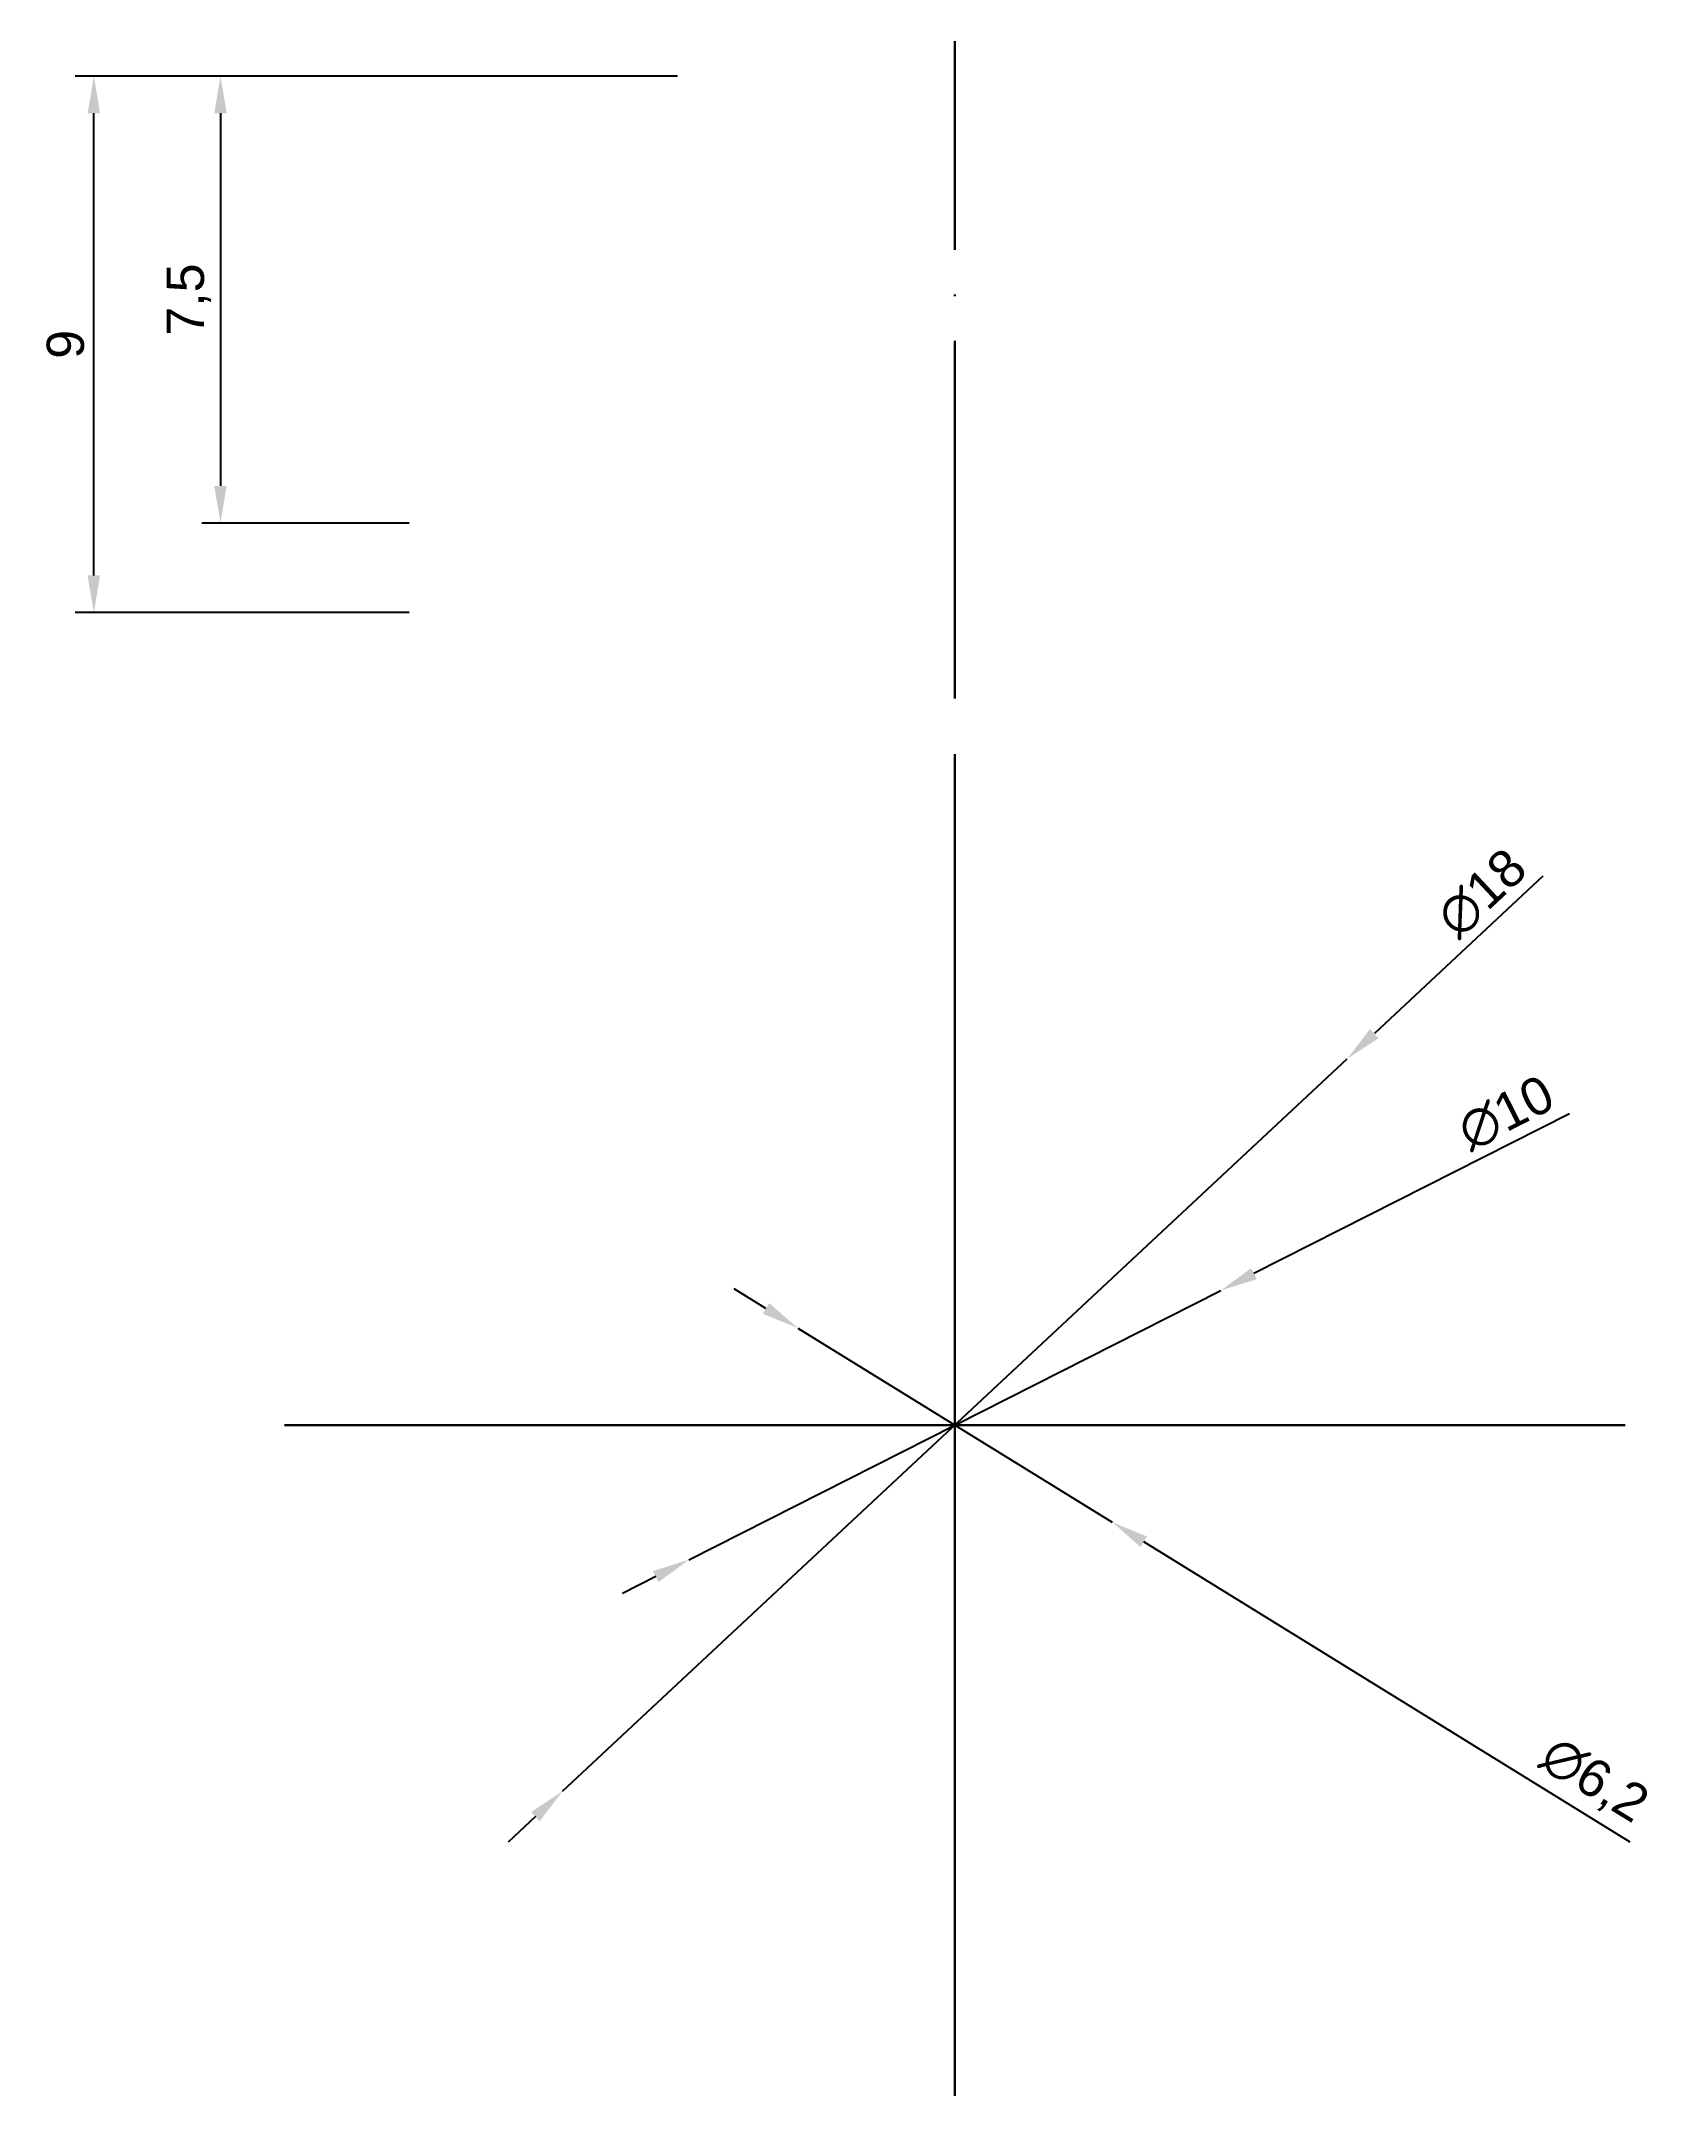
# Paper-space layout 'Лист1' of a CAD drawing. Header units: millimetres. Extents: x 16 to 124, y 25 to 163.
import ezdxf

# ---------------------------------------------------------------- set-up
doc = ezdxf.new("R2010")
doc.units = ezdxf.units.MM
doc.linetypes.add('ACAD_ISO04W100', pattern=[30, 24, -3, 0, -3])
doc.layers.add('AXIS', color=7, linetype='Continuous', lineweight=30)
doc.styles.get("Standard").update_dxf_attribs({"font": 'arial.ttf'})
doc.dimstyles.new('ISO-25', dxfattribs={"dimtxt": 2.5, "dimasz": 2.5, "dimexe": 1.25, "dimexo": 0.625, "dimtad": 1, "dimtxsty": 'Standard', "dimcen": 2.5, "dimadec": 0, "dimazin": 0, "dimtfac": 1, "dimtmove": 0, "dimatfit": 3, "dimfxl": 1, "dimarcsym": 0})

# ---------------------------------------------------------------- blocks, each defined once
blk = doc.blocks.new('*D6')
at = {"color": 0, "lineweight": -2, "transparency": 16777216}
for p, q in [((116.55, 107.22), (105.23, 96.65)), ((50.75, 45.83), (103.4, 94.95)), ((48.92, 44.13), (47.1, 42.42))]:
    blk.add_line(p, q, dxfattribs=at)
at = {"color": 0, "transparency": 16777216}
for points in [[(104.94, 96.96), (105.51, 96.35), (103.4, 94.95)], [(48.64, 44.43), (49.21, 43.82), (50.75, 45.83)]]:
    blk.add_solid(points, dxfattribs=at)
at = {"layer": 'Defpoints', "color": 0, "transparency": 16777216}
for p in [(103.4, 94.95), (50.75, 45.83)]:
    blk.add_point(p, dxfattribs=at)
at = {"color": 0, "transparency": 16777216, "insert": (112.45, 106.08), "char_height": 2.5, "attachment_point": 5, "rotation": 43.0094}
blk.add_mtext('∅18', dxfattribs=at)
blk = doc.blocks.new('*D7')
at = {"color": 0, "lineweight": -2, "transparency": 16777216}
for p, q in [((64.4, 78.22), (62.27, 79.53)), ((66.53, 76.9), (87.63, 63.88)), ((122.41, 42.4), (89.75, 62.56))]:
    blk.add_line(p, q, dxfattribs=at)
at = {"color": 0, "transparency": 16777216}
for points in [[(64.62, 78.57), (64.18, 77.86), (66.53, 76.9)], [(89.97, 62.92), (89.54, 62.21), (87.63, 63.88)]]:
    blk.add_solid(points, dxfattribs=at)
at = {"layer": 'Defpoints', "color": 0, "transparency": 16777216}
for p in [(66.53, 76.9), (87.63, 63.88)]:
    blk.add_point(p, dxfattribs=at)
at = {"color": 0, "transparency": 16777216, "insert": (119.94, 46.48), "char_height": 2.5, "attachment_point": 5, "rotation": 328.3095}
blk.add_mtext('∅6,2', dxfattribs=at)
blk = doc.blocks.new('*D8')
at = {"color": 0, "lineweight": -2, "transparency": 16777216}
for p, q in [((118.33, 91.26), (97.15, 80.55)), ((59.23, 61.36), (94.92, 79.42)), ((57, 60.23), (54.77, 59.1))]:
    blk.add_line(p, q, dxfattribs=at)
at = {"color": 0, "transparency": 16777216}
for points in [[(96.96, 80.92), (97.34, 80.18), (94.92, 79.42)], [(56.81, 60.6), (57.19, 59.86), (59.23, 61.36)]]:
    blk.add_solid(points, dxfattribs=at)
at = {"layer": 'Defpoints', "color": 0, "transparency": 16777216}
for p in [(94.92, 79.42), (59.23, 61.36)]:
    blk.add_point(p, dxfattribs=at)
at = {"color": 0, "transparency": 16777216, "insert": (114.07, 91.32), "char_height": 2.5, "attachment_point": 5, "rotation": 26.8381}
blk.add_mtext('∅10', dxfattribs=at)
blk = doc.blocks.new('*D9')
at = {"color": 0, "lineweight": -2, "transparency": 16777216}
for p, q in [((58.45, 160.89), (18.04, 160.89)), ((19.29, 127.39), (19.29, 158.39)), ((40.45, 124.89), (18.04, 124.89))]:
    blk.add_line(p, q, dxfattribs=at)
at = {"color": 0, "transparency": 16777216}
for points in [[(18.87, 158.39), (19.7, 158.39), (19.29, 160.89)], [(18.87, 127.39), (19.7, 127.39), (19.29, 124.89)]]:
    blk.add_solid(points, dxfattribs=at)
at = {"layer": 'Defpoints', "color": 0, "transparency": 16777216}
for p in [(19.29, 160.89), (59.08, 160.89), (41.08, 124.89)]:
    blk.add_point(p, dxfattribs=at)
at = {"color": 0, "transparency": 16777216, "insert": (17.39, 142.89), "char_height": 2.5, "attachment_point": 5, "rotation": 90}
blk.add_mtext('9', dxfattribs=at)
blk = doc.blocks.new('*D10')
at = {"color": 0, "lineweight": -2, "transparency": 16777216}
for p, q in [((58.45, 160.89), (26.54, 160.89)), ((27.79, 158.39), (27.79, 133.39)), ((40.45, 130.89), (26.54, 130.89))]:
    blk.add_line(p, q, dxfattribs=at)
at = {"color": 0, "transparency": 16777216}
for points in [[(27.37, 158.39), (28.2, 158.39), (27.79, 160.89)], [(27.37, 133.39), (28.2, 133.39), (27.79, 130.89)]]:
    blk.add_solid(points, dxfattribs=at)
at = {"layer": 'Defpoints', "color": 0, "transparency": 16777216}
for p in [(59.08, 160.89), (27.79, 130.89), (41.08, 130.89)]:
    blk.add_point(p, dxfattribs=at)
at = {"color": 0, "transparency": 16777216, "insert": (25.66, 145.89), "char_height": 2.5, "attachment_point": 5, "rotation": 90}
blk.add_mtext('7,5', dxfattribs=at)

psp = doc.layouts.new('Лист1')

# ---------------------------------------------------------------- linework, layer by layer
at = {"layer": 'AXIS', "linetype": 'ACAD_ISO04W100'}
psp.add_line((77.076, 119.127), (77.076, 163.232), dxfattribs=at)
at = {"layer": 'AXIS', "ltscale": 0.5}
for p, q in [((77.076, 25.39), (77.076, 115.39)), ((32.076, 70.39), (122.076, 70.39))]:
    psp.add_line(p, q, dxfattribs=at)

# ---------------------------------------------------------------- dimensions: what is measured, and where the dimension line sits
for base, p1, p2, picture, middle in [((19.287, 160.891), (41.076, 124.891), (59.076, 160.891), '*D9', (17.386, 142.891)), ((27.785, 130.891), (59.076, 160.891), (41.076, 130.891), '*D10', (25.663, 145.891))]:
    dim = psp.add_linear_dim(base=base, p1=p1, p2=p2, angle=270, dimstyle='ISO-25', override={"dimlfac": -0.25})
    dim.commit()
    dim.dimension.update_dxf_attribs({"geometry": picture, "text_midpoint": middle})
for p1, p2, picture, middle in [((50.751, 45.833), (103.401, 94.946), '*D6', (113.791, 104.638)), ((59.23, 61.36), (94.922, 79.419), '*D8', (114.96, 89.558)), ((66.525, 76.904), (87.627, 63.876), '*D7', (118.798, 44.632))]:
    dim = psp.add_diameter_dim_2p(p1=p1, p2=p2, dimstyle='ISO-25', override={"dimlfac": -0.25})
    dim.commit()
    dim.dimension.update_dxf_attribs({"geometry": picture, "text_midpoint": middle, "dimtype": 163})

doc.saveas('drawing.dxf')
